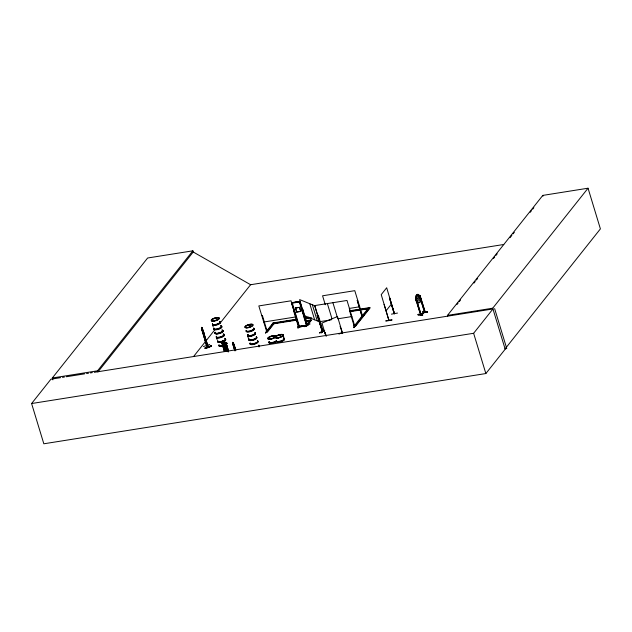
<?xml version="1.0" encoding="UTF-8"?>
<svg xmlns="http://www.w3.org/2000/svg" width="632" height="632" viewBox="0 0 632 632"><rect width="100%" height="100%" fill="white"/><g stroke="black" fill="none" stroke-linecap="round" stroke-linejoin="round"><path stroke-width="0.95" d="M422.705 314.941C413.731 314.333 419.632 315.526 422.666 314.665L418.25 314.333M391.998 320.076L385.891 321.103M265.574 333.017L267.66 330.489M310.952 319.958L310.983 320.424L306.165 321.103M321.222 332.859L323.466 329.896L321.238 332.811M321.419 332.503L323.497 330.188M425.099 312.097L420.169 295.958L417.855 294.315L416.291 295.239L415.524 298.699L416.306 301.259L418.668 302.902L420.233 301.978L420.991 298.517L420.138 301.922L418.668 302.902L416.306 301.259M305.643 320.772L311.015 319.911L311.173 320.416L306.875 325.772L298.841 327.052L306.836 325.717M306.907 325.788L299.592 301.464L306.891 325.496M310.991 320.574L310.533 320.622M311.11 320.408L306.962 325.622M225.758 351.037L223.578 348.327L225.758 351.037L227.236 351.163L227.86 348.761L226.256 343.682L224.028 341.003L222.654 340.822L222.03 343.279L222.748 345.807L224.929 348.508L226.406 348.635L227.038 346.233L223.215 341.296M223.262 341.272C223.791 344.195 221.39 346.786 224.984 348.414M226.983 346.21L226.406 348.635M227.812 348.73L227.141 351.123M213.916 320.953L214.177 320.772M216.152 318.56L215.717 318.639L215.899 318.212M214.406 321.001L214.374 320.653M215.899 318.496L216.626 318.133L216.223 318.481M216.571 318.141L215.931 318.662M216.444 318.41L216.768 318.101L215.757 318.417M248.123 327.613L247.681 327.502M249.758 324.745L249.379 325.211L249.869 325.172M247.776 327.7L247.997 327.597M249.537 325.053L249.869 324.84M249.608 325.117L250.596 324.801M250.161 325.085L250.572 324.919L250.106 324.769M270.441 339.076L271.089 338.839M270.678 338.973L270.859 339.084M273.079 336.556L273.277 336.185M272.408 336.335L273.214 336.485M278.096 337.512L278.538 337.67M278.001 337.63L278.546 337.701L277.985 337.78M206.53 345.601L208.015 347.237L201.861 327.961M202.082 327.929L208.268 347.158L208.125 346.534M299.647 301.551L307.263 325.606L299.623 299.592L314.673 305.698L322.573 331.603L323.173 331.468L318.315 315.273L317.699 315.447L318.315 315.273M298.912 326.981L299.26 326.491L297.988 327.921L298.944 326.27M388.941 320.456L381.222 294.638L386.689 287.765L394.455 313.78L389.573 297.664M391.437 314.144L397.52 313.069M388.751 319.879L388.72 319.887M394.139 313.109L394.171 313.085M261.861 315.621L262.406 315.534L267.289 331.713C265.227 330.749 268.284 331.713 266.973 331.16L266.443 331.247M267.557 330.157L265.645 333.064M293.525 310.589L294.07 310.502L293.525 310.589L298.391 326.799C297.23 325.859 299.876 325.938 298.154 326.215M298.865 326.704L298.288 326.799L298.178 326.112M297.988 327.921L299.062 326.586L298.351 326.704M322.936 330.892C324.066 332.116 321.577 330.386 323.023 330.868M349.433 310.328L349.978 310.241L349.433 310.328L354.299 326.539L354.173 325.836M361.954 315.968L362.081 316.672L357.278 300.461L362.136 316.664L362.705 316.553L354.781 290.673L322.565 295.792L325.283 304.743M357.752 300.461L357.206 300.548M362.594 315.866C361.022 316.308 362.973 315.494 362.776 316.466L361.733 317.793L364.04 315.131M362.689 316.19L361.686 317.477M356.235 325.022L353.896 327.668L355.919 325.006M353.967 327.613L355.974 325.038M505.087 348.88L600.4 228.887L588.044 188.21L492.723 308.203L505.181 349.212L485.858 373.544L43.829 443.79L31.6 403.532L50.923 379.2L60.561 377.667M52.875 379.864L52.306 377.999L147.627 258.006L192.871 250.817L193.226 251.994L250.604 284.724L503.775 244.489M52.306 377.999L97.557 370.81L192.871 250.817M193.226 251.994L97.913 371.979L97.557 370.81M193.55 356.551L214.406 330.291M220.544 322.565L250.825 284.44M266.23 331.539L267.399 331.35L274.233 322.755L274.383 323.26L267.557 331.855L266.38 332.045L266.23 331.539L273.056 322.944L296.447 319.223M269.224 328.458L270.93 326.31M272.068 324.88L273.206 323.45L279.21 322.494M295.468 308.029L299.552 307.318L300.721 311.41L296.692 312.05L295.468 308.029L299.552 307.318M296.692 312.05L300.777 311.339M299.007 326.704L298.059 327.866M299.505 326.665L292.189 302.617M306.741 325.44L311.015 319.911M309.498 321.972L310.668 320.495M354.133 325.836L354.197 326.547L354.868 326.349L354.623 325.44L368.282 308.25M358.336 321.459L362.492 316.229M363.684 314.728L364.869 313.235M366.647 310.991L368.432 308.748M354.623 325.44L355.792 325.251L369.854 307.563L370.004 308.06L355.95 325.757L354.773 325.946M386.113 310.747L391.579 303.866M447.709 316.142L447.48 315.392L542.793 195.399L588.044 188.21M456.873 304.608L458.097 303.068M459.314 301.535L460.538 299.995M473.984 283.073L475.201 281.532M476.425 279.992L477.65 278.459M493.529 258.456L494.753 256.924M495.978 255.383L497.202 253.843M510.032 237.687L511.865 235.381M513.081 233.848L514.306 232.307M530.193 212.305L531.417 210.772M532.634 209.232L533.858 207.691M31.6 403.532L473.629 333.285L492.952 308.953L94.279 372.311M421.141 314.562L415.967 298.209L420.952 314.554L420.541 314.768M307.571 324.998L298.857 326.42L306.915 325.14M302.854 309.483L302.396 309.467L302.854 309.483L307.8 325.583L307.065 325.006M322.194 330.884L322.336 331.697L317.193 315.471L317.643 315.487L317.193 315.471M322.549 331.579L314.791 305.572L347.007 300.461L354.868 326.428L354.062 325.962M214.446 320.787L214.035 320.922L214.564 320.803M250.067 324.635L250.051 324.658M272.613 336.422L273.135 336.074M278.001 337.938L278.459 337.638M394.321 313.693L389.723 298.494M424.641 311.789C424.53 313.646 425.478 310.628 424.562 311.821M317.39 315.384L322.344 331.674C320.819 331.105 323.268 330.647 321.925 331.144M322.036 331.595L322.589 331.587M208.252 347.142L206.553 345.349M249.743 324.99L250.446 324.919M249.585 324.959L250.288 324.793M280.592 335.126L279.929 335.41M279.913 335.142L279.873 335.418M299.126 326.863L291.534 302.91L299.75 301.575L291.7 302.854M424.743 312.413L419.608 296.211L420.162 296.021L417.847 294.394L419.956 298.367L419.395 300.492L418.392 301.085L416.93 300.161L416.338 295.294L417.902 294.315M417.452 295.018L418.945 298.028L418.25 299.608L417.096 297.798L416.946 295.318L417.499 295.026M416.061 298.446L415.643 298.691L416.291 295.239M420.122 296.005L425.249 312.137L420.533 314.799L415.587 298.699L416.212 298.462M420.312 296.029L419.743 296.266M418.108 314.815L418.258 314.325M424.459 311.75L424.878 311.537M424.459 311.979C423.108 313.78 419.119 313.717 420.999 314.523M424.617 311.995L420.873 314.104M427.382 312.271L422.974 311.932M266.507 331.144L266.822 331.697M201.987 329.312L206.648 345.767L206.759 345.064M207.881 347.047L208.015 346.399M222.654 340.822L224.076 341.035L226.169 343.729L225.608 343.776L228.057 351.834M222.646 340.917L223.357 345.238L224.731 346.857L225.648 346.952L226.114 345.538L224.076 341.035M224.313 351.424L222.077 343.247M221.872 343.373L222.417 343.318L224.866 351.368M224.905 343.5L225.032 345.609L223.799 344.519L223.523 343.413M224.044 343.824L225.608 346.099L225.806 348.169L224.573 347.079L224.091 343.792M223.475 343.445L224.131 347.79L225.506 349.409L226.422 349.512L226.888 348.09L226.303 346.178L224.905 343.563L223.428 343.373M225.608 343.776L226.256 343.682L228.326 350.886M226.928 346.233L224.858 343.532M420.762 314.783L420.501 314.246M279.779 335.173L280.379 334.944M322.565 330.844L322.597 331.476L323.26 331.358M310.099 323.947L304.466 326.704M324.429 330.449L319.618 332.898L324.666 330.812M324.5 330.67L319.618 332.819L324.635 330.694M325.67 335.553L325.093 332.709L326.017 335.489M340.103 326.381L342.584 333.57M338.926 334.083L342.378 332.63M250.264 325.125L249.79 325.259M280.276 335.292L280.671 335.15L279.763 335.418M280.292 335.355L280.758 334.984M208.189 346.984L203.18 330.749L201.561 327.368L203.433 331.018L204.413 335.592L204.191 333.522M201.592 327.447L203.883 333.815L203.757 332.661M201.821 329.375L206.901 345.688M201.632 329.493L201.632 327.344M203.441 331.01L203.354 331.034M203.891 335.031L202.675 331.903L204.413 335.592M203.441 346.549L209.713 344.44M204.981 347.995L211.151 345.759C211.902 346.613 205.013 349.038 204.965 347.956L211.167 345.799M205.076 348.272L211.333 346.17M232.868 342.347L232.876 344.487L233.303 344.535L232.868 342.347L235.365 348.548M232.829 342.441L235.12 348.809L235.001 347.655M235.546 349.457L233.398 342.963L235.681 349.607M233.271 343.137L235.744 350.578M235.649 350.586L233.919 346.897M233.848 346.921L235.618 350.515M280.095 335.071L280.363 334.881M362.476 315.992L362.657 316.577M420.691 314.807L415.793 298.707M216.278 318.18L216.737 318.133M248.06 327.479L247.815 327.621M280.016 335.221L280.276 334.889M307.278 324.887L307.776 325.543M266.751 331.721L267.312 331.61M362.168 316.561L362.768 316.45M354.22 325.82L354.639 325.757M385.852 320.748L391.895 319.776M505.158 348.777L506.753 348.524L494.627 308.606M291.684 302.696L299.813 301.33M291.818 303.21L299.892 301.922M263.71 322.028L295.918 316.909M349.251 308.432L359.671 306.781M304.174 317.999L309.001 317.232M349.567 310.786L369.854 307.563M297.008 319.571L273.83 323.26L273.988 323.758L297.166 320.076M304.743 318.346L309.569 317.58M350.136 311.134L369.451 308.06L369.609 308.566L350.286 311.631M281.145 322.186L283.073 321.878M285.008 321.57L286.936 321.261M288.871 320.953L290.799 320.653M292.735 320.345L295.634 319.879M305.288 318.346L307.223 318.038M352.617 310.825L354.552 310.517M356.48 310.209L358.415 309.909M360.343 309.601L367.105 308.527M305.856 318.694L311.655 317.778M305.801 321.269L311.173 320.416M306.52 321.325L308.313 321.056M319.689 321.68L331.294 319.832M337.796 318.805L351.898 316.561M266.736 331.816L258.82 305.928L291.028 300.808L298.96 326.752L307.223 325.314M447.48 315.392L492.723 308.203M62.489 377.367L64.417 377.059M66.344 376.751L84.649 373.844M86.576 373.536L88.504 373.228M90.431 372.927L92.359 372.619M216.334 318.046L216.879 318.188M214.24 320.645L214.074 320.795M291.581 302.949L299.07 326.689M394.234 313.804L391.026 303.178M272.961 336.082L273.356 336.185M299.228 301.519L306.591 325.678M422.982 311.829L427.635 312.121M422.769 315.005L418.234 314.373M222.488 343.287L222.03 343.216L224.478 351.329M225.758 350.973L227.196 351.092M304.513 315.7L319.563 321.807M206.609 345.767L201.774 329.643M232.797 342.37L233.398 342.963M233.334 343.113L234.638 347.403L234.504 346.589M203.875 334.976L204.476 335.568M206.767 345.27L207.968 346.549M211.262 346.075L205.147 348.374M202.003 329.422L201.655 327.423M419.608 296.211L424.586 312.398M542.793 195.399L543.022 196.157M473.629 333.285L485.858 373.544M389.636 298.612L390.473 301.353M384.074 304.348L388.925 320.464M355.792 325.251L355.95 325.757M342.67 333.609L337.48 316.521L321.957 323.078L325.757 335.6M332.906 302.696L337.52 317.904M327.368 303.581L331.99 318.789M325.093 332.709L326.207 336.358M312.35 304.758L317.24 320.858M309.759 303.708L314.649 319.808M299.75 301.401L307.073 325.575L298.96 326.752M299.497 307.389L300.721 311.41M295.523 307.958L296.748 311.979M283.097 334.905L284.171 338.476M273.056 322.944L273.206 323.45M267.399 331.35L267.557 331.855M247.728 336.074L248.803 339.637M233.129 344.345L235.128 350.823M233.011 344.637L234.646 350.01M232.876 344.487L234.78 350.752M225.987 343.824L228.436 351.874M225.774 343.682L227.947 350.839M222.251 343.413L224.692 351.463M212.66 325.014L213.229 326.863M216.507 337.678L217.076 339.526M201.932 327.937L203.401 332.408L203.267 331.595M235.428 348.524L235.562 349.923M221.477 326.578A4.14 1.28 -16.9 0 1 218.688 329.233A4.14 1.28 -16.9 0 1 213.94 329.13M220.86 326.159A4.195 1.296 -16.9 0 1 218.617 328.988A4.195 1.296 -16.9 0 1 214.011 328.482M222.03 330.149A4.14 1.28 -16.9 0 1 219.81 332.938A4.14 1.28 -16.9 0 1 215.267 332.448A4.14 1.28 -16.9 0 0 219.312 333.159A4.14 1.28 -16.9 0 0 222.622 330.346M221.935 329.928A4.116 1.272 -16.9 0 1 219.738 332.693A4.116 1.272 -16.9 0 1 215.22 332.203M219.509 321.72A4.195 1.296 -16.9 0 1 217.266 324.548A4.195 1.296 -16.9 0 1 212.66 324.042M220.671 325.701A4.14 1.28 -16.9 0 1 218.459 328.482A4.14 1.28 -16.9 0 1 213.916 327.992M220.126 322.13A4.14 1.28 -16.9 0 1 217.337 324.785A4.14 1.28 -16.9 0 1 212.589 324.69M220.797 325.93A4.195 1.296 -16.9 0 1 218.546 328.758A4.195 1.296 -16.9 0 1 213.94 328.253M219.446 321.49A4.195 1.296 -16.9 0 1 217.203 324.319A4.195 1.296 -16.9 0 1 212.589 323.813M219.904 321.388A4.14 1.28 -16.9 0 1 216.594 324.208A4.14 1.28 -16.9 0 1 212.565 323.545M225.324 339.242A4.14 1.28 -16.9 0 1 223.515 341.517M222.535 341.896A4.14 1.28 -16.9 0 1 217.993 341.399M225.292 338.957A4.195 1.296 -16.9 0 1 223.467 341.264M222.464 341.651A4.195 1.296 -16.9 0 1 217.653 341.549M225.782 342.591A4.116 1.272 -16.9 0 1 226.098 344.108M222.551 345.665A4.116 1.272 -16.9 0 1 219.067 344.867M222.709 330.718A4.116 1.272 -16.9 0 1 219.936 333.356A4.116 1.272 -16.9 0 1 215.22 333.254M225.837 342.67A4.147 1.28 -16.9 0 1 226.153 344.203M222.583 345.767A4.147 1.28 -16.9 0 1 219.067 344.969M222.669 330.481A4.147 1.28 -16.9 0 1 219.873 333.143A4.147 1.28 -16.9 0 1 215.117 333.04M223.357 334.383A4.195 1.296 -16.9 0 1 221.113 337.212A4.195 1.296 -16.9 0 1 216.507 336.706M225.434 338.736A4.14 1.28 -16.9 0 1 221.271 341.454A4.14 1.28 -16.9 0 1 217.763 340.656M224.518 338.365A4.14 1.28 -16.9 0 1 225.095 338.491M223.973 334.794A4.14 1.28 -16.9 0 1 221.184 337.449A4.14 1.28 -16.9 0 1 216.436 337.354M225.229 338.728A4.195 1.296 -16.9 0 1 223.396 341.035M222.401 341.422A4.195 1.296 -16.9 0 1 217.787 340.925M223.293 334.154A4.195 1.296 -16.9 0 1 221.05 336.982A4.195 1.296 -16.9 0 1 216.436 336.477M223.175 333.917A4.14 1.28 -16.9 0 1 220.955 336.706A4.14 1.28 -16.9 0 1 216.413 336.208M222.669 330.465A4.147 1.28 -16.9 0 1 219.873 333.127A4.147 1.28 -16.9 0 1 215.117 333.025M284.037 338.697A4.195 1.296 -16.9 0 1 281.208 341.391A4.195 1.296 -16.9 0 1 276.397 341.288A4.195 1.296 -16.9 0 1 270.78 343.216A4.195 1.296 -16.9 0 1 269.667 341.651M284.06 338.981A4.132 1.28 -16.9 0 1 281.28 341.628A4.132 1.28 -16.9 0 1 276.54 341.533M283.389 338.333A4.195 1.296 -16.9 0 1 281.651 340.98A4.195 1.296 -16.9 0 1 276.326 341.059A4.195 1.296 -16.9 0 1 270.709 342.986A4.195 1.296 -16.9 0 1 269.595 341.422M283.262 338.104A4.14 1.28 -16.9 0 1 281.556 340.703A4.14 1.28 -16.9 0 1 276.303 340.79M255.194 333.19A4.14 1.28 -16.9 0 1 251.884 336.011A4.14 1.28 -16.9 0 1 247.855 335.347M255.162 332.906A4.195 1.296 -16.9 0 1 251.283 335.908A4.195 1.296 -16.9 0 1 248.194 334.66M248.992 339.084A4.14 1.28 -16.9 0 0 253.021 339.74A4.14 1.28 -16.9 0 0 256.323 336.919A4.14 1.28 -16.9 0 1 253.029 339.771A4.14 1.28 -16.9 0 1 249 339.115M256.237 336.666A4.132 1.28 -16.9 0 1 252.942 339.471A4.132 1.28 -16.9 0 1 248.921 338.815M253.811 328.466A4.195 1.296 -16.9 0 1 250.462 331.326A4.195 1.296 -16.9 0 1 246.377 330.655M254.957 332.448A4.132 1.28 -16.9 0 1 251.655 335.26A4.132 1.28 -16.9 0 1 247.641 334.605M253.843 328.743A4.14 1.28 -16.9 0 1 250.533 331.563A4.14 1.28 -16.9 0 1 246.504 330.907M255.091 332.685A4.195 1.296 -16.9 0 1 251.212 335.679A4.195 1.296 -16.9 0 1 248.123 334.431M253.74 328.237A4.195 1.296 -16.9 0 1 250.912 330.931A4.195 1.296 -16.9 0 1 246.101 330.828M253.614 328A4.14 1.28 -16.9 0 1 250.825 330.655A4.14 1.28 -16.9 0 1 246.077 330.56M259.041 345.854A4.14 1.28 -16.9 0 1 259.238 346.818M259.009 345.578A4.195 1.296 -16.9 0 1 259.215 346.549M257.659 341.13A4.195 1.296 -16.9 0 1 254.309 343.99A4.195 1.296 -16.9 0 1 250.225 343.318M258.804 345.112A4.132 1.28 -16.9 0 1 258.543 346.51M257.682 341.414A4.132 1.28 -16.9 0 1 254.38 344.227A4.132 1.28 -16.9 0 1 250.359 343.571M258.938 345.349A4.195 1.296 -16.9 0 1 258.678 346.763M257.587 340.901A4.195 1.296 -16.9 0 1 254.759 343.595A4.195 1.296 -16.9 0 1 249.948 343.492M257.461 340.664A4.14 1.28 -16.9 0 1 254.159 343.484A4.14 1.28 -16.9 0 1 250.13 342.828M276.176 340.838A4.14 1.28 -16.9 0 1 271.112 342.67A4.14 1.28 -16.9 0 1 269.106 341.596M276.397 341.58A4.132 1.28 -16.9 0 1 271.341 343.413A4.132 1.28 -16.9 0 1 269.335 342.339M225.806 345.309L225.624 347.094L226.951 349.188L225.498 347.426L224.976 348.943L225.134 347.031L223.823 345.033L225.253 346.676L225.403 345.214L225.806 345.309M234.456 345.886L234.456 345.886M427.287 311.932L422.887 311.592L427.319 311.947M212.992 320.922A4.14 1.28 -16.9 0 0 219.17 318.22A4.14 1.28 -16.9 0 0 213.442 318.504A4.14 1.28 -16.9 0 0 212.992 320.922A4.14 1.28 -16.9 0 0 219.178 318.244A4.14 1.28 -16.9 0 0 213.442 318.528A4.14 1.28 -16.9 0 0 213 320.945M213.118 321.301A4.116 1.272 -16.9 0 0 219.265 318.615A4.116 1.272 -16.9 0 0 213.569 318.891A4.116 1.272 -16.9 0 0 213.118 321.301M226.193 344.345A4.14 1.28 -16.9 0 0 226.453 342.947A4.14 1.28 -16.9 0 1 226.201 344.369M218.917 345.507A4.14 1.28 -16.9 0 0 222.622 345.909A4.14 1.28 -16.9 0 1 218.925 345.53M276.935 337.772A4.14 1.28 -16.9 0 0 283.112 335.071A4.14 1.28 -16.9 0 0 277.377 335.347A4.14 1.28 -16.9 0 0 276.935 337.772M277.053 338.152A4.132 1.28 -16.9 0 0 283.223 335.458A4.132 1.28 -16.9 0 0 277.503 335.734A4.132 1.28 -16.9 0 0 277.053 338.152M276.974 337.938A4.147 1.28 -16.9 0 0 283.168 335.229A4.147 1.28 -16.9 0 0 277.424 335.513A4.147 1.28 -16.9 0 0 276.974 337.938M246.701 327.542A4.14 1.28 -16.9 0 0 252.887 324.832A4.14 1.28 -16.9 0 0 247.152 325.117A4.14 1.28 -16.9 0 0 246.701 327.542M246.835 327.913A4.116 1.272 -16.9 0 0 252.974 325.227A4.116 1.272 -16.9 0 0 247.278 325.504A4.116 1.272 -16.9 0 0 246.835 327.913M246.749 327.7A4.147 1.28 -16.9 0 0 252.934 324.99A4.147 1.28 -16.9 0 0 247.199 325.275A4.147 1.28 -16.9 0 0 246.749 327.7M253.14 340.135A4.132 1.28 -16.9 0 0 256.442 337.322A4.124 1.272 -16.9 0 1 253.14 340.142A4.124 1.272 -16.9 0 1 249.127 339.487A4.132 1.28 -16.9 0 0 253.14 340.135M269.524 338.973A4.14 1.28 -16.9 0 0 275.702 336.271A4.14 1.28 -16.9 0 0 269.975 336.548A4.14 1.28 -16.9 0 0 269.524 338.973M269.651 339.352A4.132 1.28 -16.9 0 0 275.813 336.659A4.132 1.28 -16.9 0 0 270.093 336.935A4.132 1.28 -16.9 0 0 269.651 339.352M269.572 339.139A4.147 1.28 -16.9 0 0 275.765 336.429A4.147 1.28 -16.9 0 0 270.022 336.714A4.147 1.28 -16.9 0 0 269.572 339.139"/></g></svg>
